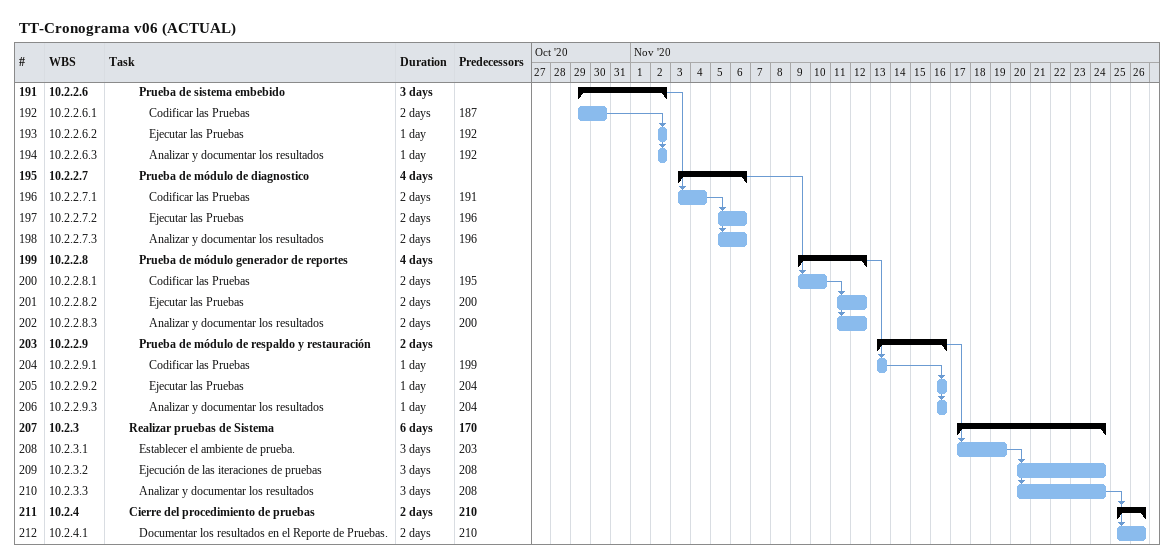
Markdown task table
TT-Cronograma v06 (ACTUAL)

| ID | WBS | Task | Duration | Start | Finish | Predecessors |
|---|---|---|---|---|---|---|
| 191 | 10.2.2.6 | **Prueba de sistema embebido** | 3d | 2020-10-29 | 2020-11-02 |  |
| 192 | 10.2.2.6.1 | Codificar las Pruebas | 2d | 2020-10-29 | 2020-10-30 | 187 |
| 193 | 10.2.2.6.2 | Ejecutar las Pruebas | 1d | 2020-11-02 | 2020-11-02 | 192 |
| 194 | 10.2.2.6.3 | Analizar y documentar los resultados | 1d | 2020-11-02 | 2020-11-02 | 192 |
| 195 | 10.2.2.7 | **Prueba de módulo de diagnostico** | 4d | 2020-11-03 | 2020-11-06 |  |
| 196 | 10.2.2.7.1 | Codificar las Pruebas | 2d | 2020-11-03 | 2020-11-04 | 191 |
| 197 | 10.2.2.7.2 | Ejecutar las Pruebas | 2d | 2020-11-05 | 2020-11-06 | 196 |
| 198 | 10.2.2.7.3 | Analizar y documentar los resultados | 2d | 2020-11-05 | 2020-11-06 | 196 |
| 199 | 10.2.2.8 | **Prueba de módulo generador de reportes** | 4d | 2020-11-09 | 2020-11-12 |  |
| 200 | 10.2.2.8.1 | Codificar las Pruebas | 2d | 2020-11-09 | 2020-11-10 | 195 |
| 201 | 10.2.2.8.2 | Ejecutar las Pruebas | 2d | 2020-11-11 | 2020-11-12 | 200 |
| 202 | 10.2.2.8.3 | Analizar y documentar los resultados | 2d | 2020-11-11 | 2020-11-12 | 200 |
| 203 | 10.2.2.9 | **Prueba de módulo de respaldo y restauración** | 2d | 2020-11-13 | 2020-11-16 |  |
| 204 | 10.2.2.9.1 | Codificar las Pruebas | 1d | 2020-11-13 | 2020-11-13 | 199 |
| 205 | 10.2.2.9.2 | Ejecutar las Pruebas | 1d | 2020-11-16 | 2020-11-16 | 204 |
| 206 | 10.2.2.9.3 | Analizar y documentar los resultados | 1d | 2020-11-16 | 2020-11-16 | 204 |
| 207 | 10.2.3 | **Realizar pruebas de Sistema** | 6d | 2020-11-17 | 2020-11-24 | 170 |
| 208 | 10.2.3.1 | Establecer el ambiente de prueba. | 3d | 2020-11-17 | 2020-11-19 | 203 |
| 209 | 10.2.3.2 | Ejecución de las iteraciones de pruebas | 3d | 2020-11-20 | 2020-11-24 | 208 |
| 210 | 10.2.3.3 | Analizar y documentar los resultados | 3d | 2020-11-20 | 2020-11-24 | 208 |
| 211 | 10.2.4 | **Cierre del procedimiento de pruebas** | 2d | 2020-11-25 | 2020-11-26 | 210 |
| 212 | 10.2.4.1 | Documentar los resultados en el Reporte de Pruebas. | 2d | 2020-11-25 | 2020-11-26 | 210 |
